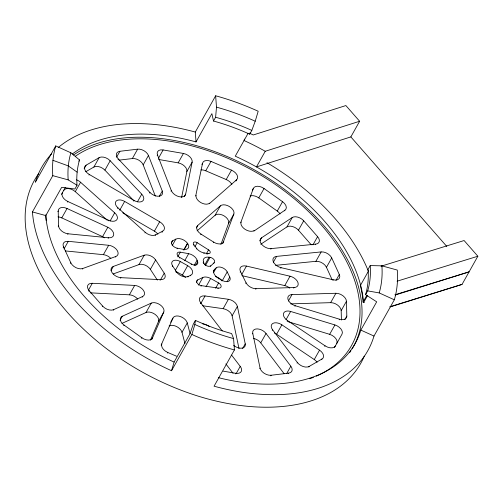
<?xml version="1.0" encoding="UTF-8"?>
<svg xmlns="http://www.w3.org/2000/svg" width="503" height="503" viewBox="0 0 503 503"><rect width="100%" height="100%" fill="white"/><g stroke="black" fill="none" stroke-linecap="round" stroke-linejoin="round"><path stroke-width="0.75" d="M213.505 121.028L215.624 117.256L216.491 107.145L215.649 95.784A187.059 114.653 29.3 0 1 258.19 111.245L255.222 121.223L251.827 130.409L249.708 134.188A159.2 97.576 29.3 0 0 213.505 121.028L211.882 113.659L196.025 141.915A172.535 105.749 29.3 0 0 72.375 153.975M171.529 370.742L174.107 362.078A172.535 105.749 29.3 0 1 45.804 215.592L61.662 187.33L74.897 189.009L77.016 185.23A159.2 97.576 29.3 0 1 79.531 159.929L70.879 152.805L55.745 145.927A187.059 114.653 29.3 0 0 52.784 175.66L32.431 211.926A187.059 114.653 29.3 0 0 171.529 370.742L191.882 334.476L194.843 324.498L195.397 320.392A159.2 97.576 29.3 0 0 231.6 333.552L233.581 338.582L234.423 349.937L214.071 386.203A187.059 114.653 29.3 0 0 373.981 336.061L394.327 299.794A187.059 114.653 29.3 0 0 397.288 270.067L381.89 265.842L370.208 265.578L368.089 269.35A159.2 97.576 29.3 0 1 365.568 294.651L376.69 301.825L360.833 330.087A172.535 105.749 29.3 0 1 218.428 377.671M181.602 197.553L186.871 171.523L192.14 162.129A7.991 4.898 29.3 0 0 183.425 153.465L163.117 149.951A7.991 4.898 29.3 0 0 157.502 155.025L157.175 155.609M184.337 196.516L185.651 194.171L192.14 162.129M195.717 195.969L202.546 163.28A7.991 4.898 29.3 0 1 210.996 161.4L231.474 170.152A7.991 4.898 29.3 0 1 236.617 179.778L235.957 180.954M249.708 134.188L250.022 132.792M244.477 139.086L244.043 140.526A172.535 105.749 29.3 0 1 265.238 151.271L359.632 121.254L345.882 105.555L253.254 134.974L249.941 133.396M220.892 244.502L228.576 223.458L233.845 214.064A7.991 4.898 29.3 0 0 229.475 206.563A7.991 4.898 29.3 0 0 220.377 205.853L197.729 225.47L196.409 227.815M222.791 243.402L233.845 214.064M240.742 222.653L253.292 188.575A7.991 4.898 29.3 0 1 264.044 188.518L282.535 201.69A7.991 4.898 29.3 0 1 284.893 210.241L284.566 210.826M150.46 340.135L158.502 321.448L163.771 312.061A7.991 4.898 29.3 0 0 160.262 304.925A7.991 4.898 29.3 0 0 151.29 303.108L122.292 316.255L119.984 320.361M151.975 339.104L163.771 312.061M161.155 345.127L172.944 318.103A7.991 4.898 29.3 0 1 180.288 316.5A7.991 4.898 29.3 0 1 187.273 322.926L190.096 333.696M55.745 145.927L35.392 182.193A187.059 114.653 29.3 0 1 51.57 153.887M78.826 161.186L79.531 159.929M61.492 194.365L65.346 187.493M57.883 211.618L58.21 211.034A7.991 4.898 29.3 0 1 67.056 208.506L107.824 227.262A7.991 4.898 29.3 0 1 113.716 234.077A7.991 4.898 29.3 0 1 108.466 237.756L108.132 238.347M84.158 168.681L86.132 165.16L99.148 157.646A7.991 4.898 29.3 0 1 110.182 160.753L141.739 194.177A7.991 4.898 29.3 0 1 142.607 201.049A7.991 4.898 29.3 0 1 133.867 200.383L89.295 174.472A7.991 4.898 29.3 0 1 86.132 165.16M67.515 202.087L67.848 201.502A7.991 4.898 29.3 0 1 62.347 192.844M63.699 190.43A7.991 4.898 29.3 0 1 75.299 191.662L80.568 182.268A7.991 4.898 29.3 0 0 76.513 179.835M57.983 216.868A7.991 4.898 29.3 0 1 61.781 217.893L67.056 208.506M58.241 226.413L58.574 225.828L58.21 211.034M88.968 175.057L89.295 174.472M85.749 171.73L93.879 167.034L99.148 157.646M67.723 234.379L68.056 233.794L108.466 237.756M134.005 200.955L104.913 170.14L110.182 160.753M63.189 247.413L63.516 246.828A7.991 4.898 29.3 0 1 68.289 241.327L108.654 245.282A7.991 4.898 29.3 0 1 117.155 250.387A7.991 4.898 29.3 0 1 115.809 256.492L115.483 257.077M64.007 248.954L68.289 241.327M116.608 157.162L119.903 151.29L137.633 149.165A7.991 4.898 29.3 0 1 148.454 155.49L162.28 191.046L159.313 196.327M118.067 159.652L118.4 159.067A7.991 4.898 29.3 0 1 119.903 151.29M70.489 263.39L70.816 262.805L63.516 246.828M119.066 160.149L132.364 158.552L137.633 149.165M108.258 220.83L108.591 220.245A7.991 4.898 29.3 0 0 116.734 219.849A7.991 4.898 29.3 0 0 114.69 212.813L80.568 182.268M82.417 269.092L82.75 268.508L115.809 256.492M110.082 221.031L114.69 212.813M117.595 208.424L117.928 207.833A7.476 4.584 29.3 0 1 116.268 200.986A7.476 4.584 29.3 0 1 124.662 201.42L159.665 221.766A7.991 4.898 29.3 0 1 162.67 231.166L162.01 232.342M61.781 217.893L102.555 236.649L107.824 227.262M155.32 196.082L143.185 164.883L148.454 155.49M119.727 210.223L124.662 201.42M65.352 250.94L103.385 254.675L108.654 245.282M133.534 200.967L133.867 200.383M158.508 158.168L163.117 149.951M137.457 201.804L141.739 194.177M88.352 290.325L92.301 283.283L134.666 285.434A7.991 4.898 29.3 0 1 143.342 290.225A7.991 4.898 29.3 0 1 142.556 296.544L142.23 297.128M88.93 291.4L89.264 290.809A7.991 4.898 29.3 0 1 92.301 283.283M149.624 193.077L149.951 192.492L118.4 159.067M111.044 270.539L113.345 266.427L144.242 255.197A7.991 4.898 29.3 0 1 155.641 259.95L164.236 273.186L160.614 279.643M196.025 141.915L195.296 132.05L215.649 95.784M158.602 159.47L178.156 162.853L183.425 153.465M102.323 306.685L102.65 306.101L89.264 290.809M144.971 232.927L145.298 232.342A7.991 4.898 29.3 0 0 155.502 234.882L162.67 231.166M120.588 278.253L120.915 277.662L160.4 279.668A7.991 4.898 29.3 0 0 164.236 273.186M170.995 191.159L171.328 190.574L157.502 155.025M157.873 234.184A7.991 4.898 29.3 0 0 154.396 231.16L159.665 221.766M113.257 310.263L113.584 309.678L142.556 296.544M155.176 235.467L155.502 234.882M113.225 273.946L138.966 264.591L144.242 255.197M201.885 164.45L202.546 163.28M90.169 292.834L129.39 294.827L134.666 285.434M157.357 280.096L150.372 269.344L155.641 259.95M200.879 169.926A7.991 4.898 29.3 0 1 205.727 170.794L210.996 161.4M123.763 325.692L124.09 325.101A7.991 4.898 29.3 0 1 122.292 316.255M171.347 243.125L172.661 240.78L175.836 239.132A7.991 4.898 29.3 0 1 187.468 243.232L187.676 243.515L184.054 249.972M172.215 245.59L175.836 239.132M177.05 248.809L177.383 248.224L183.589 249.356A6.897 4.225 29.3 0 0 187.676 243.515M160.073 280.259L160.4 279.668M121.971 323.398L146.021 312.495L151.29 303.108M172.278 266.515L172.604 265.93A7.055 4.32 29.3 0 1 173.177 260.768A7.055 4.32 29.3 0 1 180.313 261.535L187.688 265.659A7.991 4.898 29.3 0 1 190.738 275.235L190.411 275.82M177.704 256.857L180.338 252.16L188.669 253.682A7.991 4.898 29.3 0 1 197.107 260.183L197.66 261.849A5.181 3.175 29.3 0 1 196.308 264.829A5.181 3.175 29.3 0 1 191.505 264.069L179.766 257.498A4.301 2.634 29.3 0 1 177.094 253.745A4.301 2.634 29.3 0 1 180.338 252.16M248.142 133.226L235.266 156.175A172.535 105.749 29.3 0 1 363.531 302.221L363.562 302.668L367.718 295.267M183.255 249.941L183.589 249.356M209.311 203.721L236.617 179.778M183.846 249.689L187.468 243.232M179.439 258.089L179.766 257.498M231.858 184.507A7.991 4.898 29.3 0 0 226.205 179.54L231.474 170.152M175.377 270.337L180.313 261.535M176.107 272.412L176.44 271.827L172.604 265.93M184.714 260.724L188.669 253.682M193.466 245.168L193.793 244.584A3.005 1.842 29.3 0 1 193.938 242.213A3.005 1.842 29.3 0 1 197.195 242.685L208.556 249.872A3.081 1.886 29.3 0 1 210.229 252.475A3.081 1.886 29.3 0 1 207.991 253.569L207.664 254.153M141.62 338.412L141.953 337.827A7.991 4.898 29.3 0 0 152.635 337.928M200.703 234.719L201.03 234.134A7.991 4.898 29.3 0 1 197.729 225.47M194.894 246.791L197.195 242.685M197.107 230.833L215.108 215.246L220.377 205.853M196.296 248.998L196.623 248.413L193.793 244.584M185.544 277.524A7.991 4.898 29.3 0 0 182.419 275.047L187.688 265.659M191.171 264.653L191.505 264.069M194.145 265.465L197.107 260.183M187.896 277.008L188.223 276.424L190.738 275.235M195.686 265.37L197.66 261.849M203.885 253.55L204.212 252.959L207.991 253.569M206.249 253.977L208.556 249.872M213.291 242.679L213.618 242.094A7.991 4.898 29.3 0 0 223.778 241.641M265.238 151.271L256.461 166.921L350.849 136.904L359.632 121.254M203.143 262.585L203.476 262A7.991 4.898 29.3 0 1 209.066 257.184L210.047 257.341A4.143 2.54 29.3 0 1 213.951 259.655A4.143 2.54 29.3 0 1 214.121 262.723L213.788 263.308M203.451 263.503L203.778 262.918L203.476 262M170.636 322.216L170.963 321.624M171.297 321.04L172.944 318.103M204.784 264.811L209.066 257.184M205.438 265.559L210.047 257.341M196.34 282.284L197.654 279.938L202.847 277.486A7.991 4.898 29.3 0 1 210.656 278.499L218.579 282.931A4.112 2.521 29.3 0 1 221.15 286.452A4.112 2.521 29.3 0 1 218.233 288.068L217.9 288.653M198.566 285.119L202.847 277.486M252.305 190.335L253.292 188.575M210.355 266.364L214.121 262.723M201.03 286.245L201.363 285.654L218.233 288.068M167.442 353.062L167.776 352.471A7.991 4.898 29.3 0 1 161.815 343.958M213.618 271.067L214.611 269.306L216.189 267.904A6.715 4.112 29.3 0 1 221.936 267.546A6.715 4.112 29.3 0 1 227.205 271.909L229.752 277.065A6.413 3.93 29.3 0 1 228.632 281.278A6.413 3.93 29.3 0 1 222.395 280.448L218.554 278.304A7.991 4.898 29.3 0 1 214.611 269.306M213.555 272.595L216.189 267.904M206.048 286.716L210.656 278.499M184.947 343.555L182.004 332.32L187.273 322.926M250.117 195.994A7.991 4.898 29.3 0 1 258.775 197.905L264.044 188.518M200.452 303.498L200.779 302.913A7.991 4.898 29.3 0 1 205.048 295.959L228.412 299.298A7.991 4.898 29.3 0 1 237.385 306.428L245.244 343.857L242.609 348.548M200.766 303.586L205.048 295.959M218.227 278.888L218.554 278.304M195.397 320.392L193.278 324.171L189.964 333.816L174.107 362.078M215.617 288.213L218.579 282.931M222.068 281.039L227.205 271.909M253.845 231.135L284.893 210.241M227.117 281.762L229.752 277.065M240.157 272.142L240.491 271.557A7.991 4.898 29.3 0 1 246.457 266.081L290.03 276.21A7.991 4.898 29.3 0 1 297.939 282.51A7.991 4.898 29.3 0 1 294.022 287.54L293.695 288.125M259.888 240.761L261.535 237.825L292.224 217.535A7.991 4.898 29.3 0 1 303.718 220.804L317.582 236.636A7.991 4.898 29.3 0 1 315.689 244.137L315.356 244.722M241.849 274.298L246.457 266.081M280.052 213.907A7.991 4.898 29.3 0 0 277.266 211.084L282.535 201.69M202.696 305.761L223.143 308.685L228.412 299.298M245.741 283.422L246.068 282.837L240.491 271.557M239.013 348.661L232.116 315.821L237.385 306.428M270.803 249.186L271.13 248.601L315.689 244.137M260.743 244.257L286.955 226.922L292.224 217.535M255.706 289.275L256.033 288.691L294.022 287.54M273.305 262.252L276.6 256.385L321.172 251.915A7.991 4.898 29.3 0 1 331.722 257.926L339.305 274.519L336.01 280.385M311.282 244.854L298.449 230.198L303.718 220.804M280.762 268.269L281.089 267.678L333.244 279.806A7.991 4.898 29.3 0 0 339.305 274.519M252.431 333.854L252.758 333.269A7.991 4.898 29.3 0 1 257.228 328.905A7.991 4.898 29.3 0 1 266.03 333.483L290.822 366.19A7.991 4.898 29.3 0 1 288.628 373.151L288.301 373.742M241.874 275.631L284.761 285.597L290.03 276.21M235.341 373.88L235.674 373.289A7.991 4.898 29.3 0 0 240.227 366.379L231.6 355.112M236.278 373.421L240.227 366.379M312.967 244.848L317.582 236.636M284.151 373.729L260.761 342.87L266.03 333.483M288.37 301.058L291.991 294.601L335.91 293.268A7.991 4.898 29.3 0 1 346.454 301.278L346.819 316.098L344.844 319.619M272.261 330.364L272.588 329.779A7.991 4.898 29.3 0 1 272.972 323.36A7.991 4.898 29.3 0 1 281.875 324.837L319.531 350.163A7.991 4.898 29.3 0 1 321.97 359.029L321.643 359.614M275.506 265.358L315.903 261.309L321.172 251.915M317.11 362.261A7.991 4.898 29.3 0 0 314.262 359.557L276.606 334.231L281.875 324.837M286.037 319.669L290.646 311.451L334.923 324.938A7.991 4.898 29.3 0 1 341.983 334.193L334.501 347.523M259.743 368.661L260.07 368.077L252.758 333.269M294.928 306.321L295.255 305.73L339.538 319.223A7.991 4.898 29.3 0 0 346.819 316.098M287.119 321.103L287.446 320.518A7.991 4.898 29.3 0 1 283.547 313.356A7.991 4.898 29.3 0 1 290.646 311.451M332.137 279.756L326.453 267.319L331.722 257.926M270.815 375.835L271.148 375.251L288.628 373.151M332.911 280.391L333.244 279.806M286.867 373.232L290.822 366.19M290.646 303.875L330.641 302.661L335.91 293.268M297.078 363.109L297.405 362.518L272.588 329.779M308.798 367.027L309.131 366.442L321.97 359.029M341.418 320.027L341.185 310.665L346.454 301.278M314.262 359.557L319.531 350.163M336.714 343.58A7.991 4.898 29.3 0 0 329.654 334.332L334.923 324.938M339.204 319.807L339.538 319.223M324.756 346.416L325.083 345.831A7.991 4.898 29.3 0 0 335.344 346.02M364.335 302.441L363.059 302.089A172.535 105.749 29.3 0 0 360.355 285.547L368.039 271.853M365.568 294.651L367.687 290.879A159.2 97.576 29.3 0 0 370.208 265.578M363.059 302.089L366.901 295.242M390.303 306.899L462.043 284.402L477.85 256.228L464.106 240.535L381.01 266.225M395.232 295.035L469.066 271.878L394.918 294.783M397.074 281.202L477.85 256.228M360.355 285.547L360.689 285.446M389.768 306.78L462.043 284.402M223.143 371.126L235.674 373.289M367.687 290.879L379.193 292.916L394.327 299.794M52.784 175.66L68.182 179.879L77.016 185.23M32.431 211.926L45.804 215.592M287.628 321.53L329.654 334.332M52.941 160.312L68.326 165.908L77.148 172.171M205.727 170.794L226.205 179.54M167.776 352.471L176.591 356.237M360.833 330.087L373.981 336.061M67.848 201.502L108.591 220.245M175.717 271.299L182.419 275.047M122.757 212.769L154.396 231.16M201.03 234.134L213.618 242.094M287.446 320.518L325.083 345.831M258.775 197.905L277.266 211.084M124.09 325.101L141.953 337.827M117.928 207.833L145.298 232.342M75.299 191.662L107.29 220.295M350.849 136.904L446.783 246.439M200.779 302.913L222.244 330.936M225.872 363.908L233.052 373.283M274.342 333.011A7.991 4.898 29.3 0 1 276.606 334.231M253.669 338.488A7.991 4.898 29.3 0 1 260.761 342.87M223.143 308.685A7.991 4.898 29.3 0 1 232.116 315.821M169.146 325.938A7.991 4.898 29.3 0 1 176.597 326.541A7.991 4.898 29.3 0 1 182.004 332.32M215.422 276.575A6.715 4.112 29.3 0 1 221.521 280.586M330.641 302.661A7.991 4.898 29.3 0 1 341.185 310.665M146.021 312.495A7.991 4.898 29.3 0 1 154.993 314.312A7.991 4.898 29.3 0 1 158.502 321.448M284.761 285.597A7.991 4.898 29.3 0 1 289.791 288.1M315.903 261.309A7.991 4.898 29.3 0 1 326.453 267.319M129.39 294.827A7.991 4.898 29.3 0 1 137.734 299.166M286.955 226.922A7.991 4.898 29.3 0 1 298.449 230.198M138.966 264.591A7.991 4.898 29.3 0 1 150.372 269.344M103.385 254.675A7.991 4.898 29.3 0 1 110.823 258.423M215.108 215.246A7.991 4.898 29.3 0 1 224.206 215.95A7.991 4.898 29.3 0 1 228.576 223.458M102.555 236.649A7.991 4.898 29.3 0 1 104.586 237.818M178.156 162.853A7.991 4.898 29.3 0 1 186.871 171.523M93.879 167.034A7.991 4.898 29.3 0 1 104.913 170.14M132.364 158.552A7.991 4.898 29.3 0 1 143.185 164.883M58.21 147.561A187.059 114.653 29.3 0 1 195.296 132.05M266.961 162.702A187.059 114.653 29.3 0 1 368.41 271.255M75.475 156.15A170.335 104.398 29.3 0 1 303.479 206.783A170.335 104.398 29.3 0 1 316.261 376.156M313.426 377.344A170.335 104.398 29.3 0 1 309.779 378.715M46.188 220.641A170.335 104.398 29.3 0 1 45.861 214.699M162.28 191.046A7.991 4.898 29.3 0 1 159.036 196.201A7.991 4.898 29.3 0 1 149.951 192.492M185.651 194.171A7.991 4.898 29.3 0 1 178.986 196.654A7.991 4.898 29.3 0 1 171.328 190.574M209.644 203.137A7.991 4.898 29.3 0 1 200.873 202.621A7.991 4.898 29.3 0 1 196.044 195.384M68.056 233.794A7.991 4.898 29.3 0 1 58.574 225.828M254.172 230.55A7.991 4.898 29.3 0 1 245.143 229.381A7.991 4.898 29.3 0 1 241.069 222.062M82.75 268.508A7.991 4.898 29.3 0 1 70.816 262.805M120.915 277.662A7.991 4.898 29.3 0 1 112.112 272.701A7.991 4.898 29.3 0 1 113.345 266.427M271.13 248.601A7.991 4.898 29.3 0 1 261.956 244.653A7.991 4.898 29.3 0 1 261.535 237.825M113.584 309.678A7.991 4.898 29.3 0 1 102.65 306.101M177.383 248.224A5.476 3.358 29.3 0 1 172.089 244.785A5.476 3.358 29.3 0 1 172.661 240.78M204.212 252.959A7.991 4.898 29.3 0 1 196.623 248.413M281.089 267.678A7.991 4.898 29.3 0 1 273.261 261.598A7.991 4.898 29.3 0 1 276.6 256.385M188.223 276.424A7.991 4.898 29.3 0 1 176.44 271.827M256.033 288.691A7.991 4.898 29.3 0 1 246.068 282.837M210.682 265.779A4.106 2.515 29.3 0 1 206.909 265.898A4.106 2.515 29.3 0 1 203.778 262.918M295.255 305.73A7.991 4.898 29.3 0 1 287.986 299.348A7.991 4.898 29.3 0 1 291.991 294.601M201.363 285.654A4.156 2.546 29.3 0 1 197.17 283.051A4.156 2.546 29.3 0 1 197.654 279.938M202.759 323.907A7.991 4.898 29.3 0 1 209.437 326.667M245.244 343.857A7.991 4.898 29.3 0 1 241.868 348.158A7.991 4.898 29.3 0 1 233.7 345.416M271.148 375.251A7.991 4.898 29.3 0 1 260.07 368.077M309.131 366.442A7.991 4.898 29.3 0 1 297.405 362.518M215.624 117.256A159.2 97.576 29.3 0 1 251.827 130.409M233.581 338.582A170.335 104.398 29.3 0 1 194.843 324.498M68.182 179.879A170.335 104.398 29.3 0 1 70.879 152.805M216.491 107.145A170.335 104.398 29.3 0 1 255.222 121.223M381.89 265.842A170.335 104.398 29.3 0 1 379.193 292.916M234.423 349.937A187.059 114.653 29.3 0 1 191.882 334.476M364.26 356.162A187.072 114.659 29.3 0 1 141.84 371.799A187.072 114.659 29.3 0 1 38.511 173.812M350.899 350.78A172.535 105.749 29.3 0 1 349.61 352.647M73.539 154.981A172.535 105.749 29.3 0 1 277.549 184.362A172.535 105.749 29.3 0 1 352.119 348.868"/></g></svg>
